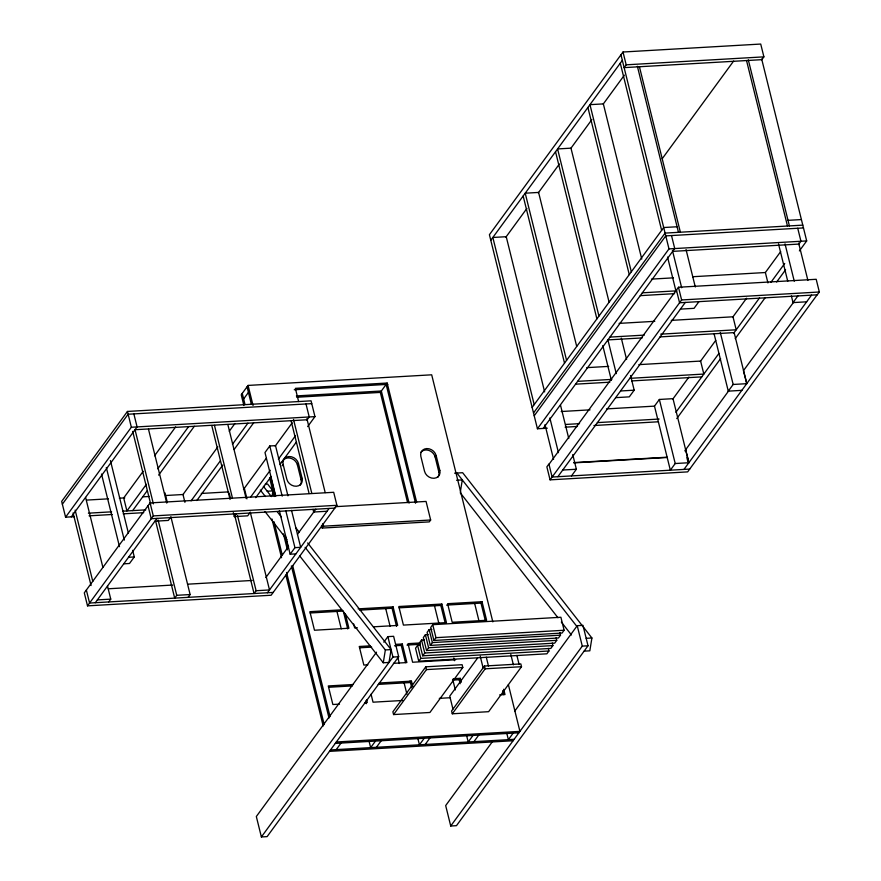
<?xml version="1.0" encoding="UTF-8"?>
<svg xmlns="http://www.w3.org/2000/svg" width="881" height="881" viewBox="0 0 881 881"><rect width="100%" height="100%" fill="white"/><g stroke="black" fill="none" stroke-linecap="round" stroke-linejoin="round"><path stroke-width="1.32" d="M272.108 496.003L272.945 490.882L267.56 483.988L265.258 484.121M307.656 542.927L391.087 649.605L389.006 662.435L383.268 662.765L385.349 649.936L305.09 547.31M460.422 491.477L462.294 479.925L456.556 480.255M454.607 473.174L462.646 472.712L591.911 637.998L589.83 650.817L584.092 651.158M307.656 426.613L314.958 416.625L311.059 400.833L127.448 411.449L61.67 501.399L65.579 517.18L74.048 516.695M62.353 504.185L128.13 414.235L311.742 403.619M65.579 517.18L131.346 427.241L127.448 411.449M71.317 516.85L137.084 426.911L133.868 413.905M143.174 471.313L123.703 497.941L126.919 510.947L146.389 484.319M154.538 455.785L175.627 426.933M157.754 468.78L188.589 426.624M132.657 510.617L147.259 490.64M158.624 475.112L194.327 426.294M150.078 502.919L84.301 592.858L87.516 605.853L271.128 595.237L336.905 505.298L333.69 492.292L150.078 502.919L153.294 515.914L87.516 605.853M492.831 621.865L431.69 374.81L248.079 385.426L241.229 394.798L243.872 405.48M243.641 398.972L248.431 392.408M95.313 602.714L156.983 518.391M132.646 550.339L134.286 556.946L129.485 563.499L123.747 563.829M217.882 446.81L182.995 494.516L184.922 502.313M229.247 431.272L234.919 423.508M108.704 601.943L110.753 599.135L107.493 585.92M170.363 517.621L168.315 520.429L154.924 521.2M191.078 500.86L220.294 460.917M232.463 444.277L247.88 423.188M196.815 500.529L222.783 465.025M234.137 449.486L253.618 422.858M287.933 495.827L275.522 445.643L269.784 445.973L264.983 452.537L275.764 496.113M243.475 489.451L266.216 458.362M275.147 446.149L292.206 422.825M158.117 520.043L176.74 595.314L174.691 598.122L155.739 521.541M249.741 513.028L247.682 515.837L234.291 516.618L236.35 513.799M250.755 496.906L270.247 470.256M278.363 459.144L295.421 435.831M306.786 420.281L309.22 416.955L306.004 403.95M255.677 497.677L271.117 476.588M280.048 464.364L296.28 442.163M282.118 465.807L283.142 464.397A8.336 6.916 36.2 0 1 288.957 456.534A8.336 6.916 36.2 0 1 298.45 463.516L302.128 478.372L301.093 479.782A8.336 6.916 36.2 0 1 300.157 485.156M188.071 597.351L190.131 594.543L170.848 516.629M301.093 479.782L297.415 464.926L298.45 463.516M623.01 52.012L626.182 64.82L624.133 67.628L761.834 59.666L763.893 56.858L760.721 44.05L623.01 52.012L489.407 234.709L537.432 428.772L547.288 428.21M490.783 240.282L622.338 60.393M407.562 502.511L380.317 392.408L387.166 383.037L295.366 388.345L298.637 401.582M505.793 237.286L526.915 208.412M538.28 192.873L559.391 163.998M570.767 148.46L591.878 119.585M603.243 104.035L624.354 75.171M237.485 515.462L256.118 590.722L254.058 593.541L234.456 514.306M327.06 511.244L313.669 512.026L315.728 509.218M265.853 577.54L288.572 546.473M297.503 534.271L314.539 510.969M295.884 553.874L290.146 554.215L294.937 547.652L285.796 510.683M267.45 592.759L329.109 508.436M335.43 506.674L426.063 501.432L430.655 519.999L429.289 521.882L322.182 528.071L323.547 526.199L322.898 523.545M437.868 477.194A8.336 6.916 36.2 0 0 438.804 471.82L435.126 456.964L436.15 455.554A8.336 6.916 36.2 0 0 426.668 448.572A8.336 6.916 36.2 0 0 420.854 456.435L424.532 471.291A8.336 6.916 36.2 0 0 434.025 478.284A8.336 6.916 36.2 0 0 439.828 470.41L436.15 455.554M662.16 158.789L733.62 61.075M438.804 471.82L439.828 470.41M532.146 407.418L663.701 227.529L677.093 226.758M533.523 412.991L665.078 233.102L802.789 225.14M358.127 608.87L393.091 606.855L392.056 608.253L359.789 610.126M534.216 415.777L665.772 235.888L803.472 227.926M537.432 428.772L668.987 248.894L620.962 54.82M376.506 652.182L256.327 816.522L261.382 836.95L267.119 836.62L398.675 656.73L393.62 636.302L387.882 636.633L383.819 642.183M543.17 428.441L674.725 248.552L671.509 235.557M261.382 836.95L392.937 657.061L387.882 636.633M395.558 644.385L402.276 643.989L401.251 645.399L394.523 645.784M441.855 604.036L446.458 622.603L403.421 625.092L398.829 606.524L441.855 604.036L440.83 605.434L399.148 607.846M336.234 749.621L341.035 743.068M548.984 464.32L678.48 287.25L816.191 279.288L819.33 291.996L817.271 294.805L679.57 302.767L676.421 290.058M420.314 645.244L417.594 645.399L415.535 648.207L418.75 661.213L546.903 653.801L548.951 650.982L548.312 648.383M424.257 639.848L421.536 640.013L419.477 642.822L422.693 655.816L550.834 648.416L552.894 645.597L552.255 642.998M428.111 634.584L425.391 634.738L423.332 637.547L426.547 650.552L554.689 643.141L556.748 640.333L556.109 637.734M431.877 629.43L429.157 629.585L427.098 632.393L430.313 645.399L558.466 637.987L560.514 635.179L559.875 632.58M432.747 624.673L430.699 627.481L433.915 640.476L562.056 633.065L564.115 630.256L560.9 617.262L432.747 624.673L435.963 637.668L433.915 640.476M817.15 294.816L687.654 471.886L550.074 479.848L681.619 299.958L678.48 287.25M418.75 661.213L420.81 658.393L417.594 645.399M422.693 655.816L424.752 653.008L421.536 640.013M426.547 650.552L428.607 647.744L425.391 634.738M430.313 645.399L432.373 642.59L429.157 629.585M557.86 476.698L685.308 302.436M379.193 683.006L411.471 681.134L410.447 682.544L378.169 684.405M425.776 666.818L392.882 711.782L393.576 714.568L429.917 712.476L462.8 667.501L462.118 664.715L425.776 666.818L426.459 669.604L393.576 714.568M375.46 741.075L370.659 747.628L369.007 740.954M571.494 475.916L576.372 469.243L572.738 454.552M630.554 375.504L634.188 390.184L629.298 396.857L615.676 397.65M698.93 301.643L694.052 308.328L680.418 309.11M482.028 601.712L486.62 620.279L452.195 622.272L447.603 603.694L482.028 601.712L480.993 603.111L446.568 605.104M376.396 747.297L381.198 740.745M659.362 399.456L654.484 406.13L670.342 470.201L675.22 463.527L659.362 399.456L672.996 398.664L688.854 462.734L675.22 463.527M453.517 678.7L460.245 678.315L459.21 679.725L452.493 680.11M477.513 658.151L449.75 696.122L452.966 709.128M424.235 738.256L419.433 744.808L417.781 738.146M672.688 399.258L688.92 377.057M700.296 361.507L715.724 340.407M732.772 317.094L746.581 298.219M765.259 272.67L780.687 251.581M425.171 744.478L429.972 737.926M484.484 666.025L451.59 711L452.283 713.786L488.625 711.683L521.508 666.708L520.825 663.922L484.484 666.025L485.167 668.811L452.283 713.786M675.903 412.264L718.94 353.413M733.554 333.425L759.543 297.888M770.908 282.338L784.718 263.463M798.516 244.588L800.95 241.262L797.734 228.256M676.762 418.596L720.614 358.633M735.228 338.645L765.281 297.558M776.646 282.008L785.577 269.795M799.386 250.92L806.688 240.92L761.691 59.06M472.998 735.437L468.207 741.989L466.556 735.316M741.912 390.349L728.279 391.142L733.168 384.468L720.284 332.412M806.655 301.809L793.032 302.601L797.911 295.928M684.812 450.863L728.939 390.514M793.693 302.117L743.443 370.681L746.791 383.675L733.168 384.468M473.945 741.659L478.735 735.095M683.964 469.408L811.533 295.135M492.776 741.163L445.676 805.575L450.731 826.004L456.468 825.673L588.023 645.784L582.969 625.356L577.231 625.686L514.702 711.187M513.171 733.113L508.37 739.666L506.718 732.992M450.731 826.004L582.286 646.114L577.231 625.686M626.182 64.82L763.893 56.858M788.021 220.338L801.413 219.567M668.987 248.894L806.688 240.92M672.666 251.371L798.902 244.07M651.477 279.112L673.436 277.845M692.642 276.733L765.369 272.526L767.935 282.922M642.348 292.822L676.652 290.84M640.289 295.642L674.593 293.648M681.619 299.958L819.33 291.996M619.101 323.382L654.781 321.323M671.245 320.365L732.992 316.797L736.208 329.791L660.739 334.163M609.971 337.093L644.275 335.11M607.923 339.901L642.216 337.919M660.056 336.894L734.148 332.611M586.735 367.652L608.683 366.386M638.868 364.635L700.615 361.067L703.831 374.062L629.739 378.345M294.254 389.754L387.816 384.347M296.39 395.921L381.341 390.999L409.092 503.106M296.732 397.243L380.317 392.408M577.606 381.363L611.899 379.381M575.546 384.171L609.85 382.189M631.798 380.922L701.783 376.87M620.554 390.977L634.188 390.184M131.346 427.241L314.958 416.625M135.035 429.719L307.172 419.763M561.219 411.526L590.028 409.852M606.502 408.905L654.517 406.13M565.811 424.444L579.533 423.651M597.362 422.616L659.109 419.048M565.128 427.175L577.473 426.459M593.937 425.512L658.426 421.779M573.63 462.602L667.016 457.206M573.949 462.877L667.335 457.481M562.75 470.025L576.372 469.243M86.547 500.089L108.407 498.833M119.331 498.194L124.794 497.875M142.557 496.851L149.385 496.455M165.782 495.507L183.545 494.483M201.297 493.459L228.631 491.873M267.207 491.213L272.945 490.882M689.702 469.077L552.123 477.039L548.907 464.034L546.859 466.842L550.074 479.848M88.397 513.171L111.623 511.828M122.547 511.2L145.772 509.857M89.069 515.826L112.294 514.482M123.23 513.843L143.724 512.665M153.294 515.914L336.905 505.298M334.846 508.106L151.235 518.722L148.019 505.727M323.547 526.199L430.655 519.999M128.549 557.277L134.286 556.946M294.937 547.652L300.674 547.321L291.534 510.352M108.286 588.783L172.687 585.05M187.752 584.18L252.153 580.458M97.373 599.906L110.753 599.135M176.74 595.314L190.131 594.543M256.118 590.722L269.509 589.951L250.226 512.048M273.187 592.428L89.576 603.045L86.36 590.05M341.663 609.828L309.892 611.667L314.484 630.234L348.909 628.241L345.297 613.65M310.189 612.989L343.293 611.073L347.72 628.968M357.345 627.757L354.647 627.911L353.666 623.935M373.478 626.82L397.683 625.422L393.091 606.855M435.963 637.668L564.115 630.256M370.009 645.861L359.25 646.478L363.842 665.056L367.873 664.825M420.116 642.965L408.013 643.659L412.616 662.237L455.642 659.748M432.373 642.59L560.514 635.179M359.558 647.81L371.661 647.106M406.989 645.068L420.435 644.286M385.349 649.936L391.087 649.605M586.173 638.329L591.911 637.998M428.607 647.744L556.748 640.333M424.752 653.008L552.894 645.597M392.937 657.061L398.675 656.73M582.286 646.114L588.023 645.784M420.81 658.393L548.951 650.982M393.433 663.338L406.879 662.567L402.276 643.989M426.459 669.604L462.8 667.501M485.167 668.811L521.508 666.708M353.435 684.493L328.272 685.947L332.864 704.514L339.493 704.128M328.569 687.279L352.4 685.892M364.646 702.675L367.3 702.52L366.639 699.877M402.617 700.483L373.037 702.19L371.066 694.239M439.289 698.358L450.048 697.741M499.703 694.867L505 694.558L503.69 689.261M336.322 741.989L519.933 731.373L508.37 684.636M335.298 743.399L518.909 732.783M330.496 749.951L514.108 739.335M329.472 751.361L513.083 740.745M456.909 473.042L576.901 626.468M460.212 492.754L557.97 617.746M561.34 622.063L571.45 634.992M263.364 486.29L271.425 496.598M295.862 527.84L299.232 532.157M260.302 490.056L265.379 496.532M277.207 511.663L281.424 517.059M264.983 511.531L286.953 539.613M299.628 555.823L383.268 662.765M685.627 449.739L688.975 462.723M798.66 243.079L807.91 280.455M748.299 59.842L789.398 225.91M746.537 60.558L787.482 226.021M785.026 243.872L794.277 281.237M778.496 243.872L787.746 281.248M791.38 295.928L793.032 302.601M734.236 332.952L746.791 383.675M714.073 333.745L728.279 391.142M686.046 249.587L695.296 286.964M639.43 66.747L680.374 232.221M637.37 66.251L678.469 232.331M672.423 250.38L681.674 287.757M620.279 63.201L661.642 230.337M667.545 257.054L676.134 291.765M641.764 259.091L603.353 103.892L589.962 104.663L631.325 271.8M686.872 457.635L687.819 461.457M587.902 107.471L629.265 274.608M621.303 338.128L626.589 359.492M609.057 302.029L570.976 148.162L557.585 148.933L598.948 316.07M608 340.253L616.26 373.621M555.537 151.741L596.9 318.878M602.791 345.594L611.381 380.295M576.681 346.299L538.599 192.432L525.219 193.203L566.582 360.34M523.16 196.011L564.523 363.148M560.514 405.172L568.774 438.54M544.634 391.891L506.234 236.703L492.842 237.474L534.205 404.61M549.865 417.968L558.455 452.68M544.987 424.642L553.565 459.353M516.872 655.398L519.129 664.494M510.815 654.429L513.392 664.836M480.806 602.329L485.42 621.006M502.666 690.66L503.646 694.646M474.683 603.54L478.978 620.896M486.279 657.171L488.526 666.267M480.211 656.202L483.107 667.897M387.166 383.037L416.647 502.17M460.245 678.315L461.226 682.29M386.142 384.446L415.535 503.216M440.632 604.641L445.257 623.33M453.847 658.03L454.508 660.695M459.133 679.383L460.201 683.7M434.52 605.864L438.815 623.219M452.68 679.262L455.323 689.944M411.471 681.134L412.782 686.442M391.913 607.648L396.527 626.303M401.141 644.958L405.524 662.644M410.05 680.947L411.757 687.841M385.79 608.87L390.085 626.204M397.672 656.852L399.313 663.514M403.939 682.169L406.901 694.162M306.896 418.651L325.188 492.589M365.549 701.034L366.21 703.71M321.521 525.417L322.182 528.071M293.505 419.422L311.808 493.371M291.126 420.909L309.099 493.536M313.019 509.383L313.669 512.026M336.971 611.502L341.266 628.858M283.142 464.397L286.821 479.253A8.336 6.916 36.2 0 0 296.313 486.246A8.336 6.916 36.2 0 0 302.128 478.372M269.784 445.973L282.195 496.157M279.365 510.639L290.146 554.215M248.079 385.426L253.045 405.458M270.555 476.236L275.511 496.267M285.433 536.331L288.406 548.356M292.701 565.712L330.045 716.616M247.054 386.836L251.404 404.423M269.575 477.821L274.189 496.499M283.44 533.875L287.404 549.887M291.369 565.899L329.02 718.037M242.264 393.4L244.962 404.302M274.024 521.75L282.283 555.107M286.567 572.463L324.219 724.6M271.965 518.997L281.546 557.717M285.851 575.084L323.195 725.988M244.345 488.272L246.955 498.844M227.849 424.554L246.14 498.503M214.457 425.336L232.43 497.952M229.225 493.184L230.536 498.459M211.748 425.501L230.051 499.45M233.311 512.654L234.291 516.618M164.967 492.864L167.258 502.104M148.471 429.146L166.773 503.095M135.079 429.917L153.382 503.866M132.701 431.415L150.673 504.042M110.422 460.554L128.395 533.17M106.326 467.481L124.298 540.108M101.524 474.044L119.497 546.672M85.6 497.457L102.912 567.441M75.149 510.11L92.791 581.416M73.09 512.929L91.062 585.546M420.766 452.46A8.336 6.916 36.2 0 1 428.706 450.367A8.336 6.916 36.2 0 1 435.126 456.964M282.228 462.029A8.336 6.916 36.2 0 1 289.97 458.076A8.336 6.916 36.2 0 1 297.415 464.926"/></g></svg>
